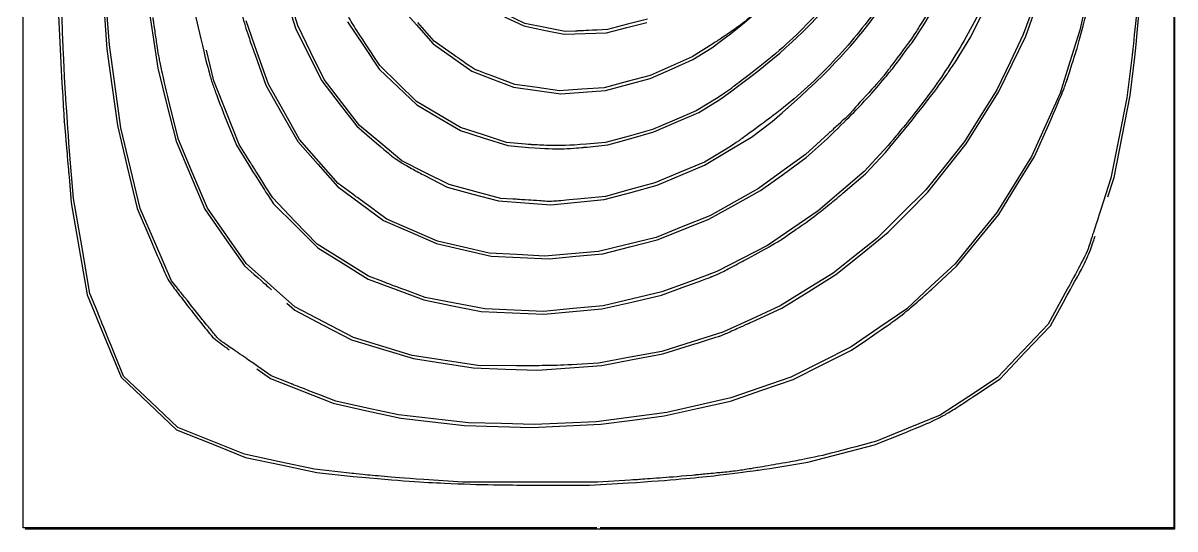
# Model space of a CAD drawing. Header units: millimetres. Extents: x -591 to 0, y 0 to 590.
# Drawn here: x -295.5 to 0, y 0 to 129.7 of the extents above; entities that cross this region are included whole.
import ezdxf

# ---------------------------------------------------------------- set-up
doc = ezdxf.new("R2010")
doc.units = ezdxf.units.MM

msp = doc.modelspace()

# ---------------------------------------------------------------- linework, layer by layer
at = {"color": 7, "linetype": 'Continuous'}
for p, q in [((-295.53, 0.3), (-295.53, 295.01)), ((-0.29, 295), (-0.29, 0.3)), ((0, 0), (0, 295)), ((-263.69, 136.15), (-262.33, 127.15)), ((-228.11, 136.41), (-225.66, 128.41)), ((-225.07, 129.07), (-227.42, 136.69)), ((-22.53, 136.26), (-24.43, 127.82)), ((-273.37, 124.06), (-274.18, 134.82)), ((-198.95, 134.12), (-194.62, 129.24)), ((-36.41, 133.64), (-38.92, 126.71)), ((-38.3, 126.28), (-35.67, 133.57)), ((-286.41, 131.73), (-285.81, 119.52)), ((-274.72, 132.82), (-274, 123)), ((-251.57, 132.53), (-249.94, 125.64)), ((-235.44, 122.14), (-238.3, 130.25)), ((-172, 131.28), (-167.05, 128.93)), ((-166.76, 129.57), (-171.76, 131.95)), ((-135.32, 130.71), (-140.46, 129.37)), ((-52.38, 126.12), (-49.14, 132.76)), ((-262.33, 127.15), (-260.97, 118.16)), ((-225.66, 128.41), (-222.27, 121.66)), ((-221.69, 122.14), (-225.07, 129.07)), ((-212.29, 130.03), (-208.22, 123.95)), ((-194.62, 129.24), (-190.3, 124.35)), ((-190.06, 125.03), (-194.27, 129.85)), ((-167.05, 128.93), (-161.89, 127.88)), ((-161.6, 128.54), (-166.76, 129.57)), ((-161.89, 127.88), (-156.73, 126.82)), ((-156.43, 127.51), (-161.6, 128.54)), ((-153.78, 127.63), (-156.43, 127.51)), ((-151.27, 127.02), (-145.82, 127.21)), ((-145.59, 128.03), (-148.36, 127.88)), ((-145.82, 127.21), (-140.65, 128.54)), ((-140.46, 129.37), (-145.59, 128.03)), ((-140.65, 128.54), (-135.49, 129.86)), ((-24.43, 127.82), (-26.96, 119.75)), ((-204.02, 118.77), (-207.69, 124.36)), ((-190.3, 124.35), (-185.34, 120.86)), ((-184.85, 121.37), (-190.06, 125.03)), ((-156.73, 126.82), (-151.27, 127.02)), ((-118.59, 124.32), (-123.86, 121.01)), ((-56.33, 119.78), (-52.38, 126.12)), ((-38.92, 126.71), (-42.32, 119.63)), ((-41.78, 119.12), (-38.3, 126.28)), ((-274, 123), (-272.66, 113.2)), ((-271.93, 113.44), (-273.37, 124.06)), ((-246.61, 114.91), (-248.48, 122.73)), ((-236.01, 121.55), (-233.22, 113.73)), ((-232.57, 114.04), (-235.44, 122.14)), ((-222.27, 121.66), (-218.89, 114.91)), ((-218.3, 115.21), (-221.69, 122.14)), ((-208.22, 123.95), (-204.15, 117.86)), ((-123.69, 120.3), (-118.82, 123.33)), ((-199.3, 114.19), (-204.02, 118.77)), ((-185.34, 120.86), (-180.38, 117.37)), ((-129.26, 118.63), (-134.67, 116.25)), ((-123.86, 121.01), (-129.26, 118.63)), ((-129.15, 117.88), (-123.69, 120.3)), ((-42.32, 119.63), (-45.71, 112.55)), ((-45.26, 111.96), (-41.78, 119.12)), ((-26.96, 119.75), (-29.49, 111.69)), ((-11.13, 120.07), (-12.31, 110.49)), ((-11.47, 111.08), (-10.29, 120.96)), ((-260.97, 118.16), (-258.62, 108.76)), ((-204.15, 117.86), (-199.32, 113.27)), ((-180.38, 117.37), (-175.05, 115.31)), ((-175.05, 115.31), (-169.71, 113.25)), ((-169.38, 113.91), (-174.34, 115.81)), ((-134.67, 116.25), (-140.54, 114.66)), ((-140.36, 113.93), (-134.61, 115.45)), ((-134.61, 115.45), (-129.15, 117.88)), ((-272.66, 113.2), (-271.32, 103.41)), ((-270.48, 102.82), (-271.93, 113.44)), ((-243.36, 106.74), (-246.61, 114.91)), ((-233.22, 113.73), (-229.12, 106.5)), ((-228.57, 106.94), (-232.57, 114.04)), ((-218.89, 114.91), (-214.4, 109.07)), ((-213.73, 109.31), (-218.3, 115.21)), ((-199.32, 113.27), (-194.49, 108.68)), ((-194.57, 109.6), (-199.3, 114.19)), ((-169.71, 113.25), (-163.63, 112.42)), ((-163.64, 113.13), (-169.38, 113.91)), ((-157.91, 112.35), (-163.64, 113.13)), ((-163.63, 112.42), (-157.55, 111.58)), ((-152.16, 112.71), (-157.91, 112.35)), ((-146.4, 113.07), (-152.16, 112.71)), ((-151.83, 112), (-146.11, 112.41)), ((-140.54, 114.66), (-146.4, 113.07)), ((-146.11, 112.41), (-140.36, 113.93)), ((-45.71, 112.55), (-49.86, 105.91)), ((-188.92, 106.24), (-194.57, 109.6)), ((-157.55, 111.58), (-151.83, 112)), ((-117.2, 110.61), (-122.8, 107.22)), ((-122.16, 106.74), (-116.73, 110.07)), ((-49.43, 105.32), (-45.26, 111.96)), ((-29.49, 111.69), (-33.16, 103.6)), ((-12.31, 110.49), (-14.38, 100.21)), ((-13.55, 100.6), (-11.47, 111.08)), ((-258.62, 108.76), (-256.28, 99.37)), ((-255.67, 99.87), (-258.01, 109.31)), ((-240.1, 98.56), (-243.36, 106.74)), ((-229.12, 106.5), (-225.02, 99.28)), ((-224.56, 99.84), (-228.57, 106.94)), ((-214.4, 109.07), (-209.91, 103.22)), ((-209.17, 103.41), (-213.73, 109.31)), ((-194.49, 108.68), (-188.89, 105.4)), ((-122.8, 107.22), (-128.41, 104.79)), ((-127.94, 104.25), (-122.16, 106.74)), ((-243.98, 106.36), (-240.79, 98.39)), ((-183.28, 102.88), (-188.92, 106.24)), ((-188.89, 105.4), (-183.28, 102.13)), ((-128.41, 104.79), (-134.01, 102.37)), ((-133.72, 101.77), (-127.94, 104.25)), ((-108.65, 100.42), (-103.3, 104.43)), ((-49.86, 105.91), (-54, 99.28)), ((-53.6, 98.69), (-49.43, 105.32)), ((-33.16, 103.6), (-36.83, 95.51)), ((-36.06, 95.44), (-32.34, 103.7)), ((-271.32, 103.41), (-268.8, 92.79)), ((-268, 92.49), (-270.48, 102.82)), ((-209.91, 103.22), (-206.04, 99.92)), ((-203.75, 98.88), (-209.17, 103.41)), ((-177.38, 100.99), (-183.28, 102.88)), ((-183.28, 102.13), (-177.23, 100.21)), ((-171.48, 99.1), (-177.38, 100.99)), ((-140.06, 100.73), (-146.11, 99.09)), ((-134.01, 102.37), (-140.06, 100.73)), ((-139.62, 100.11), (-133.72, 101.77)), ((-88.98, 101.25), (-94.78, 95.99)), ((-15.63, 90.13), (-13.55, 100.6)), ((-256.28, 99.37), (-252.58, 90.66)), ((-251.94, 91.05), (-255.67, 99.87)), ((-240.79, 98.39), (-237.58, 93.24)), ((-237.52, 94.49), (-240.1, 98.56)), ((-225.02, 99.28), (-219.92, 93.53)), ((-219.6, 94.19), (-224.56, 99.84)), ((-198.33, 94.36), (-203.75, 98.88)), ((-177.23, 100.21), (-171.19, 98.29)), ((-166.61, 98.63), (-171.48, 99.1)), ((-171.19, 98.29), (-165.88, 97.82)), ((-146.11, 99.09), (-150.98, 98.63)), ((-150.83, 97.91), (-145.52, 98.44)), ((-145.52, 98.44), (-139.62, 100.11)), ((-114.69, 96.86), (-108.65, 100.42)), ((-94.6, 95.2), (-89.27, 100.02)), ((-54, 99.28), (-58.96, 93.08)), ((-58.5, 92.49), (-53.6, 98.69)), ((-14.38, 100.21), (-16.45, 89.94)), ((-282.57, 84.75), (-283.57, 96.88)), ((-115.14, 97.36), (-120.74, 94.06)), ((-120.74, 93.29), (-114.69, 96.86)), ((-94.78, 95.99), (-100.83, 91.62)), ((-100.44, 90.98), (-94.6, 95.2)), ((-74.66, 97.09), (-79.74, 91.66)), ((-79.42, 91.02), (-74.27, 96.49)), ((-36.83, 95.51), (-41.26, 88.3)), ((-40.64, 88.01), (-36.06, 95.44)), ((-268.8, 92.79), (-266.28, 82.17)), ((-265.52, 82.17), (-268, 92.49)), ((-219.92, 93.53), (-214.83, 87.78)), ((-214.64, 88.53), (-219.6, 94.19)), ((-192.27, 91.32), (-198.33, 94.36)), ((-120.74, 94.06), (-127.08, 91.39)), ((-126.79, 90.71), (-120.74, 93.29)), ((-100.83, 91.62), (-106.88, 87.24)), ((-79.74, 91.66), (-85.64, 86.6)), ((-58.96, 93.08), (-63.91, 86.89)), ((-63.41, 86.3), (-58.5, 92.49)), ((-283.73, 90.28), (-283.15, 83.64)), ((-252.58, 90.66), (-248.88, 81.95)), ((-248.21, 82.23), (-251.94, 91.05)), ((-192.81, 90.75), (-186.71, 87.6)), ((-186.22, 88.28), (-192.27, 91.32)), ((-133.41, 88.72), (-139.76, 86.99)), ((-127.08, 91.39), (-133.41, 88.72)), ((-132.84, 88.12), (-126.79, 90.71)), ((-106.29, 86.76), (-100.44, 90.98)), ((-85.18, 86.07), (-79.42, 91.02)), ((-16.45, 89.94), (-19.13, 81.63)), ((-17.25, 85.12), (-15.63, 90.13)), ((-231.47, 84.86), (-233.21, 87.64)), ((-232.82, 85.72), (-231.27, 83.35)), ((-214.83, 87.78), (-208.94, 83.44)), ((-210.91, 85.78), (-214.64, 88.53)), ((-186.71, 87.6), (-180.13, 85.85)), ((-179.59, 86.51), (-186.22, 88.28)), ((-180.13, 85.85), (-173.55, 84.11)), ((-172.96, 84.73), (-179.59, 86.51)), ((-146.41, 84.44), (-139.62, 86.28)), ((-139.76, 86.99), (-146.11, 85.25)), ((-139.62, 86.28), (-132.84, 88.12)), ((-106.88, 87.24), (-113.11, 83.76)), ((-112.92, 83.08), (-106.29, 86.76)), ((-85.64, 86.6), (-91.54, 81.54)), ((-63.91, 86.89), (-70.2, 80.67)), ((-68.48, 81.18), (-63.41, 86.3)), ((-41.26, 88.3), (-45.69, 81.09)), ((-45.22, 80.57), (-40.64, 88.01)), ((-283.15, 83.64), (-281.11, 71.84)), ((-280.48, 72.54), (-282.57, 84.75)), ((-225.76, 78.93), (-231.47, 84.86)), ((-231.27, 83.35), (-225.57, 77.7)), ((-208.94, 83.44), (-203.05, 79.1)), ((-173.55, 84.11), (-166.82, 83.62)), ((-169.86, 84.55), (-172.96, 84.73)), ((-166.82, 83.62), (-160.1, 83.12)), ((-160.1, 83.12), (-153.25, 83.78)), ((-146.11, 85.25), (-153.31, 84.53)), ((-153.25, 83.78), (-146.41, 84.44)), ((-119.56, 79.4), (-112.92, 83.08)), ((-113.11, 83.76), (-119.35, 80.29)), ((-266.28, 82.17), (-262.59, 73.61)), ((-261.49, 72.9), (-265.52, 82.17)), ((-248.88, 81.95), (-243.81, 74.71)), ((-243.25, 75.12), (-248.21, 82.23)), ((-202.16, 79.43), (-204.67, 81.23)), ((-119.35, 80.29), (-126.24, 77.5)), ((-91.54, 81.54), (-98.03, 77.1)), ((-70.2, 80.67), (-76.49, 74.46)), ((-73.54, 76.06), (-68.48, 81.18)), ((-45.69, 81.09), (-51.06, 74.54)), ((-50.63, 73.96), (-45.22, 80.57)), ((-220.05, 73.01), (-225.76, 78.93)), ((-225.57, 77.7), (-219.86, 72.06)), ((-203.05, 79.1), (-196.26, 76.13)), ((-195.67, 76.6), (-202.16, 79.43)), ((-126.24, 77.5), (-133.13, 74.72)), ((-126.2, 76.75), (-119.56, 79.4)), ((-98.03, 77.1), (-104.52, 72.67)), ((-243.81, 74.71), (-238.74, 67.47)), ((-238.29, 68.01), (-243.25, 75.12)), ((-196.26, 76.13), (-189.48, 73.15)), ((-189.18, 73.77), (-195.67, 76.6)), ((-133.13, 74.72), (-140.51, 72.93)), ((-139.83, 72.33), (-132.84, 74.11)), ((-132.84, 74.11), (-126.2, 76.75)), ((-76.49, 74.46), (-82.1, 70.01)), ((-80.28, 70.64), (-73.54, 76.06)), ((-51.06, 74.54), (-56.43, 67.99)), ((-56.04, 67.34), (-50.63, 73.96)), ((-281.11, 71.84), (-279.06, 60.04)), ((-278.39, 60.34), (-280.48, 72.54)), ((-257.46, 63.63), (-261.49, 72.9)), ((-213.47, 68.89), (-220.05, 73.01)), ((-219.86, 72.06), (-213.41, 68.03)), ((-189.48, 73.15), (-182.46, 71.54)), ((-182.54, 72.25), (-189.18, 73.77)), ((-175.91, 70.73), (-182.54, 72.25)), ((-182.46, 71.54), (-175.44, 69.92)), ((-147.88, 71.14), (-154.81, 70.54)), ((-140.51, 72.93), (-147.88, 71.14)), ((-146.82, 70.55), (-139.83, 72.33)), ((-104.52, 72.67), (-111.01, 69.34)), ((-232.02, 62.47), (-238.29, 68.01)), ((-206.88, 64.78), (-213.47, 68.89)), ((-213.41, 68.03), (-206.97, 64)), ((-168.83, 70.33), (-175.91, 70.73)), ((-175.44, 69.92), (-168, 69.58)), ((-161.75, 69.93), (-168.83, 70.33)), ((-168, 69.58), (-160.57, 69.24)), ((-154.81, 70.54), (-161.75, 69.93)), ((-160.57, 69.24), (-153.69, 69.89)), ((-153.69, 69.89), (-146.82, 70.55)), ((-111.01, 69.34), (-117.5, 66.01)), ((-82.1, 70.01), (-87.7, 65.56)), ((-87.02, 65.21), (-80.28, 70.64)), ((-56.43, 67.99), (-62.63, 62.22)), ((-238.74, 67.47), (-236.23, 65.23)), ((-117.5, 66.01), (-124.58, 63.38)), ((-87.7, 65.56), (-94.49, 61.36)), ((-93.95, 60.89), (-87.02, 65.21)), ((-62.39, 61.48), (-56.04, 67.34)), ((-255.9, 61.69), (-257.46, 63.63)), ((-225.76, 56.94), (-232.02, 62.47)), ((-206.97, 64), (-199.84, 61.35)), ((-203.19, 63.39), (-206.88, 64.78)), ((-131.7, 59.93), (-125.48, 62.23)), ((-124.58, 63.38), (-131.66, 60.75)), ((-62.63, 62.22), (-68.82, 56.46)), ((-279.06, 60.04), (-274.7, 49.46)), ((-276.38, 55.47), (-278.39, 60.34)), ((-199.84, 61.35), (-192.72, 58.69)), ((-192.34, 59.34), (-195.92, 60.67)), ((-184.71, 57.87), (-192.34, 59.34)), ((-139.35, 58.17), (-131.7, 59.93)), ((-131.66, 60.75), (-139.18, 58.98)), ((-94.49, 61.36), (-101.27, 57.16)), ((-100.89, 56.57), (-93.95, 60.89)), ((-27.62, 61.44), (-32.53, 52.51)), ((-227.83, 57.89), (-225.77, 56.1)), ((-218.24, 52.99), (-225.76, 56.94)), ((-192.72, 58.69), (-185.35, 57.22)), ((-185.35, 57.22), (-177.97, 55.74)), ((-177.09, 56.4), (-184.71, 57.87)), ((-169.56, 56.07), (-177.09, 56.4)), ((-154.37, 56.47), (-162.04, 55.74)), ((-154.47, 55.73), (-147, 56.4)), ((-146.7, 57.21), (-154.37, 56.47)), ((-147, 56.4), (-139.35, 58.17)), ((-139.18, 58.98), (-146.7, 57.21)), ((-101.27, 57.16), (-108.63, 53.79)), ((-108.46, 53.12), (-100.89, 56.57)), ((-68.82, 56.46), (-75.93, 51.56)), ((-31.95, 52.1), (-28.62, 58.13)), ((-225.77, 56.1), (-218.53, 52.28)), ((-177.97, 55.74), (-169.96, 55.4)), ((-169.96, 55.4), (-161.95, 55.06)), ((-162.04, 55.74), (-169.56, 56.07)), ((-161.95, 55.06), (-154.47, 55.73)), ((-108.63, 53.79), (-115.99, 50.43)), ((-218.53, 52.28), (-211.29, 48.47)), ((-210.72, 49.05), (-218.24, 52.99)), ((-115.99, 50.43), (-123.82, 47.96)), ((-75.93, 51.56), (-83.04, 46.66)), ((-32.53, 52.51), (-39.02, 45.67)), ((-38.41, 45.3), (-31.95, 52.1)), ((-274.7, 49.46), (-270.34, 38.88)), ((-211.29, 48.47), (-203.33, 46.07)), ((-203.19, 46.77), (-210.72, 49.05)), ((-123.82, 47.96), (-131.66, 45.49)), ((-82.98, 45.81), (-79.07, 48.5)), ((-269.72, 39.18), (-272.04, 44.89)), ((-203.33, 46.07), (-195.38, 43.68)), ((-195.67, 44.5), (-203.19, 46.77)), ((-187.26, 43.19), (-195.67, 44.5)), ((-131.66, 45.49), (-139.77, 44.01)), ((-139.18, 43.41), (-131.36, 44.89)), ((-131.36, 44.89), (-124.28, 47.11)), ((-83.04, 46.66), (-90.82, 42.77)), ((-90.47, 42.06), (-82.98, 45.81)), ((-39.02, 45.67), (-45.52, 38.84)), ((-44.88, 38.51), (-38.41, 45.3)), ((-231.9, 39.28), (-235.32, 41.67)), ((-195.38, 43.68), (-187.71, 42.48)), ((-187.71, 42.48), (-180.04, 41.29)), ((-178.86, 41.87), (-187.26, 43.19)), ((-168.97, 41.81), (-178.86, 41.87)), ((-155.21, 41.31), (-147, 41.93)), ((-147.88, 42.53), (-153.49, 42.14)), ((-139.77, 44.01), (-147.88, 42.53)), ((-147, 41.93), (-139.18, 43.41)), ((-90.82, 42.77), (-98.59, 38.88)), ((-97.96, 38.31), (-90.47, 42.06)), ((-270.34, 38.88), (-263.24, 32.15)), ((-262.75, 32.6), (-269.72, 39.18)), ((-235.58, 41.04), (-232, 38.55)), ((-232, 38.55), (-223.99, 35.39)), ((-227.5, 37.52), (-231.9, 39.28)), ((-180.04, 41.29), (-171.73, 40.99)), ((-171.73, 40.99), (-163.43, 40.69)), ((-163.43, 40.69), (-155.21, 41.31)), ((-98.59, 38.88), (-106.27, 36.24)), ((-45.52, 38.84), (-52.89, 33.99)), ((-51.39, 34.14), (-44.88, 38.51)), ((-114.03, 32.78), (-105.99, 35.55)), ((-106.27, 36.24), (-113.96, 33.6)), ((-105.99, 35.55), (-97.96, 38.31)), ((-255.79, 26.01), (-262.75, 32.6)), ((-223.99, 35.39), (-215.99, 32.23)), ((-215.31, 32.76), (-219.21, 34.26)), ((-207.26, 30.98), (-215.31, 32.76)), ((-122.55, 30.88), (-114.03, 32.78)), ((-113.96, 33.6), (-122.15, 31.71)), ((-52.89, 33.99), (-60.27, 29.14)), ((-263.24, 32.15), (-256.15, 25.42)), ((-215.99, 32.23), (-207.3, 30.3)), ((-207.3, 30.3), (-198.62, 28.37)), ((-199.21, 29.21), (-207.26, 30.98)), ((-130.35, 29.82), (-139.41, 28.65)), ((-131.07, 28.97), (-122.55, 30.88)), ((-122.15, 31.71), (-130.35, 29.82)), ((-190.21, 28.2), (-199.21, 29.21)), ((-198.62, 28.37), (-190.45, 27.45)), ((-190.45, 27.45), (-182.28, 26.53)), ((-181.22, 27.19), (-190.21, 28.2)), ((-172.81, 26.99), (-181.22, 27.19)), ((-164.4, 26.78), (-172.81, 26.99)), ((-156.44, 27.13), (-164.4, 26.78)), ((-148.47, 27.48), (-156.44, 27.13)), ((-156.14, 26.44), (-147.29, 26.87)), ((-139.41, 28.65), (-148.47, 27.48)), ((-147.29, 26.87), (-139.18, 27.92)), ((-139.18, 27.92), (-131.07, 28.97)), ((-60.27, 29.14), (-68.41, 25.8)), ((-256.15, 25.42), (-247.3, 21.87)), ((-247.26, 22.58), (-255.79, 26.01)), ((-182.28, 26.53), (-173.64, 26.28)), ((-173.64, 26.28), (-164.99, 26.02)), ((-164.99, 26.02), (-156.14, 26.44)), ((-77.08, 21.55), (-69.26, 24.67)), ((-68.41, 25.8), (-76.56, 22.47)), ((-247.3, 21.87), (-238.45, 18.33)), ((-238.74, 19.15), (-247.26, 22.58)), ((-85.64, 19.32), (-77.08, 21.55)), ((-76.56, 22.47), (-81.84, 21.09)), ((-229.74, 17.23), (-238.74, 19.15)), ((-238.45, 18.33), (-229.3, 16.4)), ((-94.19, 17.1), (-85.64, 19.32)), ((-220.75, 15.31), (-229.74, 17.23)), ((-229.3, 16.4), (-220.16, 14.48)), ((-211.75, 14.29), (-220.75, 15.31)), ((-103.93, 15.51), (-94.19, 17.1)), ((-220.16, 14.48), (-210.86, 13.46)), ((-182.69, 12.03), (-192.72, 12.65)), ((-165.43, 12.02), (-182.69, 12.03)), ((-148.18, 12), (-165.43, 12.02)), ((-139.77, 12.5), (-148.18, 12)), ((-163.66, 11.22), (-150.24, 11.22)), ((-150.24, 11.22), (-140.21, 11.79)), ((-148.32, 0.3), (-295.53, 0.3)), ((-295, 0), (0, 0)), ((-0.29, 0.3), (-147.5, 0.3))]:
    msp.add_line(p, q, dxfattribs=at)
at = {"color": 7, "linetype": 'Continuous', "flags": 128}
msp.add_lwpolyline([(0, 0), (0, 0)], dxfattribs=at)
msp.add_lwpolyline([(0, 0), (0, 0)], dxfattribs=at)
msp.add_lwpolyline([(0, 0), (0, 0)], dxfattribs=at)
msp.add_lwpolyline([(0, 0), (0, 0)], dxfattribs=at)
msp.add_lwpolyline([(0, 0), (0, 0)], dxfattribs=at)
msp.add_lwpolyline([(0, 0), (0, 0)], dxfattribs=at)
msp.add_lwpolyline([(0, 0), (0, 0)], dxfattribs=at)
msp.add_lwpolyline([(0, 0), (0, 0)], dxfattribs=at)
msp.add_lwpolyline([(0, 0), (0, 0)], dxfattribs=at)
msp.add_lwpolyline([(0, 0), (0, 0)], dxfattribs=at)
at = {"color": 7, "linetype": 'Continuous'}
for points, knots in [([(-25.13, 123.14), (-22.03, 134.38), (-19.34, 147.56), (-17.05, 162.91), (-15.15, 180.65), (-13.6, 200.99), (-12.42, 223.71), (-11.56, 249.35), (-11, 278.11), (-10.73, 310.2), (-10.8, 299.5), (-10.73, 310.2)], [0, 0, 0, 0, 0.061929, 0.13345, 0.215965, 0.310801, 0.419228, 0.54014, 0.676493, 0.829409, 1, 1, 1, 1]), ([(-25.58, 274.67), (-26.71, 248.55), (-28.37, 225.09), (-30.6, 204.05), (-33.49, 185.19), (-37.09, 168.27), (-41.47, 153.06), (-47.73, 136.99), (-55.28, 122.57), (-64.22, 109.4), (-74.66, 97.09), (-71.08, 101.12), (-74.66, 97.09)], [0, 0, 0, 0, 0.138615, 0.26331, 0.375494, 0.476648, 0.56835, 0.652291, 0.743717, 0.830023, 0.91442, 1, 1, 1, 1]), ([(-5.09, 253.71), (-5.55, 221.26), (-6.31, 192.31), (-7.38, 166.81), (-8.44, 149.16), (-9.69, 133.59), (-11.13, 120.07), (-10.63, 124.58), (-11.13, 120.07)], [0, 0, 0, 0, 0.242448, 0.458857, 0.6496, 0.781722, 0.898447, 1, 1, 1, 1]), ([(-118.82, 123.33), (-105.19, 133.45), (-93.17, 145.8), (-82.76, 160.37), (-73.98, 177.15), (-66.53, 197.09), (-60.88, 219.42), (-57.04, 244.12), (-58.16, 235.86), (-57.04, 244.12)], [0, 0, 0, 0, 0.120951, 0.243744, 0.371302, 0.506217, 0.657809, 0.821879, 1, 1, 1, 1]), ([(-103.3, 104.43), (-89.11, 116.68), (-76.87, 130.76), (-66.48, 146.84), (-57.89, 165.07), (-50.73, 186.66), (-45.35, 210.98), (-41.69, 238.22), (-42.75, 229.12), (-41.69, 238.22)], [0, 0, 0, 0, 0.123466, 0.246377, 0.3724, 0.505127, 0.654927, 0.818964, 1, 1, 1, 1]), ([(-50.83, 233.94), (-54.79, 209.91), (-60.48, 188.07), (-67.91, 168.43), (-77.09, 151), (-88.56, 135.1), (-101.93, 121.64), (-117.2, 110.61), (-111.97, 114.11), (-117.2, 110.61)], [0, 0, 0, 0, 0.167937, 0.323541, 0.468317, 0.604135, 0.739276, 0.870114, 1, 1, 1, 1]), ([(-116.73, 110.07), (-101.84, 120.82), (-88.81, 133.67), (-77.6, 148.68), (-68.2, 165.92), (-60.23, 186.43), (-54.17, 209.52), (-49.96, 235.27), (-51.19, 226.66), (-49.96, 235.27)], [0, 0, 0, 0, 0.12493, 0.249413, 0.376829, 0.510408, 0.660094, 0.822527, 1, 1, 1, 1]), ([(-36.54, 219.95), (-39.82, 198.33), (-44.32, 178.33), (-49.99, 160.16), (-55.23, 147.29), (-61.11, 135.76), (-67.6, 125.68), (-65.37, 129), (-67.6, 125.68)], [0, 0, 0, 0, 0.218154, 0.422659, 0.612606, 0.751226, 0.880321, 1, 1, 1, 1]), ([(-285.38, 126.71), (-285.68, 136.13), (-285.84, 148.21), (-285.87, 162.02), (-285.77, 176.66), (-285.55, 191.86), (-285.21, 205.9), (-284.76, 217.72), (-284.92, 213.78), (-284.76, 217.72)], [0, 0, 0, 0, 0.103547, 0.236237, 0.388002, 0.54876, 0.71583, 0.870105, 1, 1, 1, 1]), ([(-46.27, 209.31), (-51.04, 187.94), (-57.41, 168.41), (-65.38, 150.72), (-74.92, 134.88), (-86.61, 120.3), (-100.02, 107.79), (-115.14, 97.36), (-109.98, 100.68), (-115.14, 97.36)], [0, 0, 0, 0, 0.161317, 0.312712, 0.455642, 0.59185, 0.729532, 0.864659, 1, 1, 1, 1]), ([(-10.29, 120.96), (-8.51, 138.54), (-7.06, 158.53), (-6.18, 175.55), (-5.55, 193.38), (-5.74, 187.44), (-5.55, 193.38)], [0, 0, 0, 0, 0.243365, 0.519555, 0.75421, 1, 1, 1, 1]), ([(-67.36, 124.79), (-64.44, 129.12), (-61.15, 134.66), (-57.75, 140.95), (-53.97, 148.64), (-50.84, 155.87), (-51.86, 153.45), (-50.84, 155.87)], [0, 0, 0, 0, 0.147999, 0.330975, 0.533608, 0.776581, 1, 1, 1, 1]), ([(-241.09, 139.84), (-240.11, 135.23), (-239.36, 131.94), (-238.65, 129.29), (-237.6, 126.03), (-236.01, 121.55), (-236.55, 123.04), (-236.01, 121.55)], [0, 0, 0, 0, 0.248091, 0.425347, 0.569801, 0.749933, 1, 1, 1, 1]), ([(-207.69, 124.36), (-209.71, 127.44), (-211.02, 129.52), (-211.97, 131.24), (-213.09, 133.69), (-214.74, 137.59), (-214.19, 136.29), (-214.74, 137.59)], [0, 0, 0, 0, 0.2447576, 0.4081163, 0.5388, 0.7178592, 1, 1, 1, 1]), ([(-106.29, 133.4), (-108.77, 131.38), (-110.83, 129.68), (-110.14, 130.25), (-110.83, 129.68)], [0, 0, 0, 0, 0.545686, 1, 1, 1, 1]), ([(-260.82, 121.99), (-261.11, 123.97), (-261.5, 126.62), (-262.17, 131.14), (-261.95, 129.63), (-262.17, 131.14)], [0, 0, 0, 0, 0.216128, 0.506087, 1, 1, 1, 1]), ([(-148.36, 127.88), (-151.45, 127.73), (-153.78, 127.63), (-153, 127.66), (-153.78, 127.63)], [0, 0, 0, 0, 0.569289, 1, 1, 1, 1]), ([(-110.83, 129.68), (-112.42, 128.48), (-114.65, 126.91), (-118.59, 124.32), (-117.27, 125.18), (-118.59, 124.32)], [0, 0, 0, 0, 0.211448, 0.500231, 1, 1, 1, 1]), ([(-284.89, 115.94), (-285.19, 122.66), (-285.38, 126.71), (-285.32, 125.36), (-285.38, 126.71)], [0, 0, 0, 0, 0.623644, 1, 1, 1, 1]), ([(-249.94, 125.64), (-248.76, 120.7), (-247.87, 117.18), (-247.03, 114.37), (-245.8, 110.97), (-243.98, 106.36), (-244.59, 107.89), (-243.98, 106.36)], [0, 0, 0, 0, 0.251205, 0.430652, 0.575904, 0.754608, 1, 1, 1, 1]), ([(-67.61, 125.68), (-70.8, 121.32), (-73.39, 117.88), (-74.9, 115.93), (-75.88, 114.76), (-75.55, 115.15), (-75.88, 114.76)], [0, 0, 0, 0, 0.394292, 0.708618, 0.888369, 1, 1, 1, 1]), ([(-71.54, 119.19), (-68.82, 122.84), (-67.36, 124.79), (-67.85, 124.14), (-67.36, 124.79)], [0, 0, 0, 0, 0.650482, 1, 1, 1, 1]), ([(-258.01, 109.31), (-259.06, 113.69), (-259.98, 117.73), (-260.51, 120.29), (-260.82, 121.99), (-260.72, 121.42), (-260.82, 121.99)], [0, 0, 0, 0, 0.3470599, 0.666061, 0.8670379, 1, 1, 1, 1]), ([(-179.47, 117.71), (-179.49, 117.72), (-179.51, 117.73), (-179.57, 117.76), (-179.73, 117.86), (-180.19, 118.16), (-181.49, 119.04), (-184.85, 121.37), (-183.73, 120.59), (-184.85, 121.37)], [0, 0, 0, 0, 0.002347, 0.005943, 0.01598, 0.045031, 0.12979, 0.37079, 1, 1, 1, 1]), ([(-27.53, 115.5), (-26.22, 119.71), (-25.13, 123.14), (-25.5, 122), (-25.13, 123.14)], [0, 0, 0, 0, 0.549766, 1, 1, 1, 1]), ([(-285.81, 119.52), (-285.52, 113.93), (-285.24, 108.9), (-285.05, 105.82), (-284.91, 103.89), (-284.96, 104.53), (-284.91, 103.89)], [0, 0, 0, 0, 0.357715, 0.679125, 0.87617, 1, 1, 1, 1]), ([(-89.27, 100.02), (-83.86, 105.2), (-78.51, 110.84), (-74.7, 115.2), (-71.54, 119.19), (-72.58, 117.85), (-71.54, 119.19)], [0, 0, 0, 0, 0.286315, 0.583689, 0.805222, 1, 1, 1, 1]), ([(-74.27, 96.49), (-63.63, 109.15), (-56.33, 119.78), (-58.69, 116.18), (-56.33, 119.78)], [0, 0, 0, 0, 0.561898, 1, 1, 1, 1]), ([(-283.58, 96.88), (-284.46, 108.71), (-284.72, 112.81), (-284.89, 115.94), (-284.83, 114.9), (-284.89, 115.94)], [0, 0, 0, 0, 0.62085, 0.835585, 1, 1, 1, 1]), ([(-174.34, 115.81), (-178.21, 117.27), (-179.18, 117.62), (-179.4, 117.7), (-179.45, 117.71), (-179.47, 117.71), (-179.47, 117.71), (-179.47, 117.71)], [0, 0, 0, 0, 0.756462, 0.944299, 0.986574, 0.996324, 1, 1, 1, 1]), ([(-32.34, 103.7), (-29.07, 111.35), (-28.13, 113.76), (-27.53, 115.5), (-27.73, 114.92), (-27.53, 115.5)], [0, 0, 0, 0, 0.652455, 0.855759, 1, 1, 1, 1]), ([(-75.88, 114.76), (-77.87, 112.58), (-80.03, 110.23), (-79.31, 111.01), (-80.03, 110.23)], [0, 0, 0, 0, 0.480573, 1, 1, 1, 1]), ([(-80.03, 110.23), (-82.33, 107.68), (-82.91, 107), (-83.04, 106.84), (-83.08, 106.77), (-83.06, 106.79), (-83.08, 106.77)], [0, 0, 0, 0, 0.745469, 0.937247, 0.983011, 1, 1, 1, 1]), ([(-83.08, 106.77), (-83.09, 106.75), (-83.11, 106.73), (-83.17, 106.66), (-83.33, 106.49), (-83.83, 106.01), (-85.25, 104.67), (-88.98, 101.25), (-87.73, 102.39), (-88.98, 101.25)], [0, 0, 0, 0, 0.002836, 0.006755, 0.017328, 0.047201, 0.132988, 0.374432, 1, 1, 1, 1]), ([(-284.91, 103.89), (-284.63, 100.61), (-284.46, 98.69), (-284.52, 99.33), (-284.46, 98.69)], [0, 0, 0, 0, 0.630062, 1, 1, 1, 1]), ([(-284.46, 98.69), (-284.34, 97.27), (-284.13, 94.92), (-283.73, 90.28), (-283.87, 91.83), (-283.73, 90.28)], [0, 0, 0, 0, 0.168182, 0.447478, 1, 1, 1, 1]), ([(-206.04, 99.92), (-202.47, 96.9), (-200.54, 95.27), (-201.18, 95.81), (-200.54, 95.27)], [0, 0, 0, 0, 0.649211, 1, 1, 1, 1]), ([(-150.98, 98.63), (-155.61, 98.27), (-159.66, 98.19), (-166.61, 98.63), (-164.3, 98.43), (-166.61, 98.63)], [0, 0, 0, 0, 0.29652, 0.555417, 1, 1, 1, 1]), ([(-165.88, 97.82), (-161.24, 97.47), (-157.6, 97.41), (-154.61, 97.57), (-150.83, 97.91), (-152.09, 97.79), (-150.83, 97.91)], [0, 0, 0, 0, 0.3080694, 0.5494876, 0.7481943, 1, 1, 1, 1]), ([(-200.54, 95.27), (-199.25, 94.37), (-197.12, 93.1), (-192.81, 90.75), (-194.25, 91.53), (-192.81, 90.75)], [0, 0, 0, 0, 0.17554, 0.452441, 1, 1, 1, 1]), ([(-237.58, 93.24), (-234.55, 88.42), (-232.82, 85.72), (-233.4, 86.62), (-232.82, 85.72)], [0, 0, 0, 0, 0.639264, 1, 1, 1, 1]), ([(-233.21, 87.64), (-235.48, 91.25), (-237.52, 94.49), (-236.84, 93.41), (-237.52, 94.49)], [0, 0, 0, 0, 0.526722, 1, 1, 1, 1]), ([(-204.67, 81.23), (-207.95, 83.61), (-210.91, 85.78), (-209.92, 85.06), (-210.91, 85.78)], [0, 0, 0, 0, 0.5243471, 1, 1, 1, 1]), ([(-94.63, 78.57), (-92.48, 80.16), (-89.71, 82.32), (-85.18, 86.07), (-86.68, 84.81), (-85.18, 86.07)], [0, 0, 0, 0, 0.2216501, 0.5127323, 1, 1, 1, 1]), ([(-161.13, 83.93), (-161.95, 84.03), (-163.76, 84.17), (-166.22, 84.33), (-169.86, 84.55), (-168.64, 84.48), (-169.86, 84.55)], [0, 0, 0, 0, 0.094791, 0.302298, 0.583394, 1, 1, 1, 1]), ([(-153.31, 84.53), (-156.47, 84.23), (-159.06, 84.01), (-160.59, 83.92), (-160.97, 83.91), (-161.13, 83.93), (-161.07, 83.92), (-161.13, 83.93)], [0, 0, 0, 0, 0.404857, 0.736688, 0.931695, 0.98025, 1, 1, 1, 1]), ([(-19.13, 81.63), (-20.33, 77.9), (-21.35, 74.71), (-21.94, 72.86), (-22.26, 71.84), (-22.15, 72.18), (-22.26, 71.84)], [0, 0, 0, 0, 0.380859, 0.707422, 0.895883, 1, 1, 1, 1]), ([(-100.98, 74.19), (-97.6, 76.52), (-94.63, 78.57), (-95.62, 77.89), (-94.63, 78.57)], [0, 0, 0, 0, 0.532051, 1, 1, 1, 1]), ([(-118.55, 64.76), (-116.71, 65.58), (-114.22, 66.84), (-108.68, 69.79), (-103.96, 72.4), (-100.98, 74.19), (-101.97, 73.59), (-100.98, 74.19)], [0, 0, 0, 0, 0.100757, 0.240799, 0.555449, 0.825821, 1, 1, 1, 1]), ([(-24.47, 65.65), (-23.1, 68.2), (-22.1, 70.41), (-21.36, 72.42), (-20.48, 75.09), (-20.77, 74.19), (-20.48, 75.09)], [0, 0, 0, 0, 0.28186, 0.517788, 0.726334, 1, 1, 1, 1]), ([(-262.59, 73.61), (-260.95, 69.82), (-259.58, 66.66), (-258.8, 64.91), (-258.4, 64.02), (-258.53, 64.32), (-258.4, 64.02)], [0, 0, 0, 0, 0.394309, 0.723841, 0.90731, 1, 1, 1, 1]), ([(-22.26, 71.84), (-23.07, 70.05), (-24.38, 67.48), (-27.62, 61.44), (-26.53, 63.45), (-27.62, 61.44)], [0, 0, 0, 0, 0.168175, 0.414697, 1, 1, 1, 1]), ([(-236.23, 65.23), (-233.6, 62.91), (-231.8, 61.33), (-232.4, 61.86), (-231.8, 61.33)], [0, 0, 0, 0, 0.594062, 1, 1, 1, 1]), ([(-28.62, 58.13), (-25.76, 63.31), (-24.47, 65.65), (-24.9, 64.87), (-24.47, 65.65)], [0, 0, 0, 0, 0.688495, 1, 1, 1, 1]), ([(-258.4, 64.02), (-258.02, 63.44), (-257.43, 62.62), (-255.86, 60.53), (-252.19, 55.75), (-249.96, 52.93), (-248.09, 50.6), (-246.88, 49.18), (-247.29, 49.65), (-246.88, 49.18)], [0, 0, 0, 0, 0.036849, 0.091049, 0.229979, 0.550433, 0.741766, 0.900569, 1, 1, 1, 1]), ([(-195.92, 60.67), (-200.01, 62.19), (-203.19, 63.39), (-202.13, 62.99), (-203.19, 63.39)], [0, 0, 0, 0, 0.5620236, 1, 1, 1, 1]), ([(-125.48, 62.23), (-120.45, 64.08), (-118.55, 64.76), (-119.18, 64.54), (-118.55, 64.76)], [0, 0, 0, 0, 0.72711, 1, 1, 1, 1]), ([(-250.01, 54.29), (-253.9, 59.19), (-255.9, 61.69), (-255.23, 60.86), (-255.9, 61.69)], [0, 0, 0, 0, 0.661163, 1, 1, 1, 1]), ([(-71.95, 53.41), (-69.93, 54.93), (-67.26, 57.15), (-62.39, 61.48), (-64.01, 60.03), (-62.39, 61.48)], [0, 0, 0, 0, 0.202234, 0.479575, 1, 1, 1, 1]), ([(-272.04, 44.89), (-274.56, 51.04), (-276.38, 55.47), (-275.77, 53.99), (-276.38, 55.47)], [0, 0, 0, 0, 0.5811725, 1, 1, 1, 1]), ([(-245.01, 48.37), (-245.37, 48.71), (-245.86, 49.26), (-247.09, 50.7), (-250.01, 54.29), (-249.05, 53.08), (-250.01, 54.29)], [0, 0, 0, 0, 0.064225, 0.15824, 0.403249, 1, 1, 1, 1]), ([(-79.07, 48.5), (-74.9, 51.37), (-71.95, 53.41), (-72.93, 52.73), (-71.95, 53.41)], [0, 0, 0, 0, 0.585341, 1, 1, 1, 1]), ([(-116.61, 49.5), (-116.15, 49.69), (-115.41, 50), (-113.42, 50.88), (-108.46, 53.12), (-110.11, 52.37), (-108.46, 53.12)], [0, 0, 0, 0, 0.056021, 0.146136, 0.389517, 1, 1, 1, 1]), ([(-246.88, 49.18), (-245.03, 47.66), (-242.64, 45.93), (-243.45, 46.5), (-242.64, 45.93)], [0, 0, 0, 0, 0.446847, 1, 1, 1, 1]), ([(-241.54, 45.99), (-243.94, 47.63), (-245.01, 48.37), (-244.66, 48.12), (-245.01, 48.37)], [0, 0, 0, 0, 0.689992, 1, 1, 1, 1]), ([(-124.28, 47.11), (-121.17, 48.09), (-118.63, 48.88), (-117.25, 49.31), (-116.61, 49.5), (-116.82, 49.44), (-116.61, 49.5)], [0, 0, 0, 0, 0.405537, 0.737539, 0.916847, 1, 1, 1, 1]), ([(-235.32, 41.67), (-238.96, 44.2), (-241.54, 45.99), (-240.68, 45.39), (-241.54, 45.99)], [0, 0, 0, 0, 0.585955, 1, 1, 1, 1]), ([(-153.49, 42.14), (-156.9, 41.97), (-161.27, 41.86), (-168.97, 41.81), (-166.4, 41.81), (-168.97, 41.81)], [0, 0, 0, 0, 0.2208833, 0.5026834, 1, 1, 1, 1]), ([(-219.21, 34.26), (-223.79, 36.05), (-227.5, 37.52), (-226.27, 37.03), (-227.5, 37.52)], [0, 0, 0, 0, 0.552435, 1, 1, 1, 1]), ([(-69.26, 24.67), (-64.96, 26.41), (-61.85, 27.76), (-59.27, 29.09), (-55.98, 31.1), (-51.39, 34.14), (-52.92, 33.12), (-51.39, 34.14)], [0, 0, 0, 0, 0.2286643, 0.3956957, 0.5388028, 0.7285964, 1, 1, 1, 1]), ([(-81.84, 21.09), (-87.06, 19.73), (-90.36, 18.86), (-89.26, 19.15), (-90.36, 18.86)], [0, 0, 0, 0, 0.613503, 1, 1, 1, 1]), ([(-90.36, 18.86), (-93.5, 18.17), (-98.48, 17.23), (-104.2, 16.21), (-108.51, 15.49), (-112.08, 14.93), (-114.4, 14.64), (-113.63, 14.73), (-114.4, 14.64)], [0, 0, 0, 0, 0.131807, 0.33925, 0.577244, 0.756294, 0.904491, 1, 1, 1, 1]), ([(-140.21, 11.79), (-128.64, 12.58), (-118.56, 13.52), (-103.93, 15.51), (-108.8, 14.79), (-103.93, 15.51)], [0, 0, 0, 0, 0.317746, 0.595319, 1, 1, 1, 1]), ([(-192.72, 12.65), (-197.92, 13.02), (-203.68, 13.5), (-208.03, 13.9), (-211.75, 14.29), (-210.51, 14.16), (-211.75, 14.29)], [0, 0, 0, 0, 0.273139, 0.575744, 0.804165, 1, 1, 1, 1]), ([(-210.86, 13.46), (-198.63, 12.32), (-186.23, 11.61), (-175.63, 11.31), (-163.66, 11.22), (-167.65, 11.23), (-163.66, 11.22)], [0, 0, 0, 0, 0.259871, 0.522492, 0.74683, 1, 1, 1, 1]), ([(-123.84, 13.74), (-127.9, 13.37), (-132.66, 12.99), (-139.77, 12.5), (-137.4, 12.66), (-139.77, 12.5)], [0, 0, 0, 0, 0.255449, 0.554151, 1, 1, 1, 1]), ([(-114.4, 14.64), (-115.96, 14.49), (-118.59, 14.24), (-123.84, 13.74), (-122.09, 13.91), (-123.84, 13.74)], [0, 0, 0, 0, 0.165655, 0.444409, 1, 1, 1, 1])]:
    msp.add_open_spline(points, degree=3, knots=knots, dxfattribs=at)

doc.saveas('drawing.dxf')
